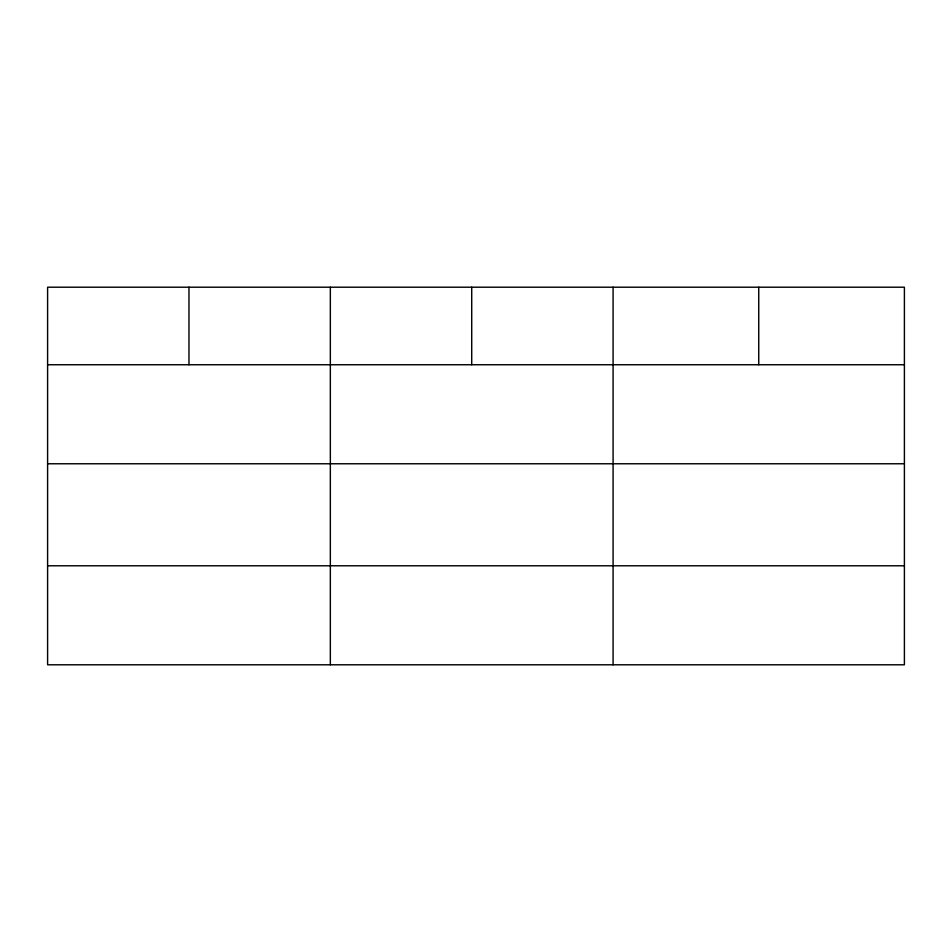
<?xml version="1.0" encoding="UTF-8"?>
<svg xmlns="http://www.w3.org/2000/svg" width="952" height="952" viewBox="0 0 952 952"><rect width="100%" height="100%" fill="white"/><g stroke="black" fill="none" stroke-linecap="round" stroke-linejoin="round"><path stroke-width="1.43" d="M904.4 463.767L904.4 287.207L47.6 287.207L47.6 664.793L904.4 664.793L904.4 463.767L47.6 463.767M47.6 364.747L904.4 364.747M47.6 565.785L904.4 565.785M758.744 287.207L758.744 364.747M613.088 287.207L613.088 664.793M471.716 287.207L471.716 364.747M330.344 287.207L330.344 664.793M188.972 287.207L188.972 364.747"/></g></svg>
